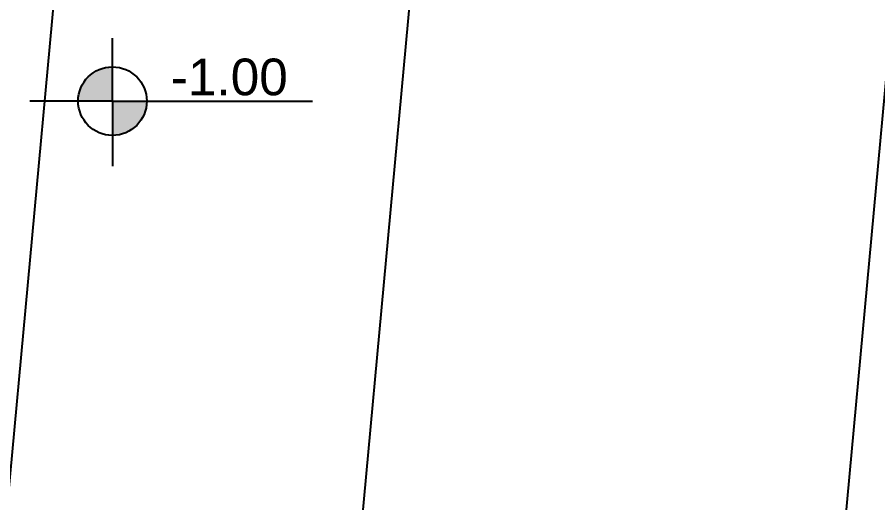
# Model space of a CAD drawing. Extents: x -30 to 1202, y 231 to 898.
# Drawn here: x 175.659 to 180.308, y 389.98 to 392.606 of the extents above; entities that cross this region are included whole.
import ezdxf

# ---------------------------------------------------------------- set-up
doc = ezdxf.new("R2010")
doc.units = 0
doc.header["$LTSCALE"] = 0.04
for name, color, linetype in [('0.5', 5, 'CONTINUOUS'), ('cotas de nivel', 1, 'CONTINUOUS'), ('PISOS', 1, 'CONTINUOUS')]:
    doc.layers.add(name, color=color, linetype=linetype)
doc.styles.add('STYLE2', font='arial.ttf')

msp = doc.modelspace()

# ---------------------------------------------------------------- hatches: boundary and pattern name
at = {"layer": 'cotas de nivel'}
h = msp.add_hatch(color=256, dxfattribs=at)
h.paths.add_polyline_path([(176.1733, 392.1521), (176.1733, 392.3374, 0.414214), (175.988, 392.1521)])
h.paths.add_polyline_path([(176.1733, 392.1521), (176.1733, 391.9668, 0.414214), (176.3586, 392.1521)])

# ---------------------------------------------------------------- linework, layer by layer
at = {"layer": '0.5'}
msp.add_arc((241.6448, 369.3595), 80.5866, 170.557845, 170.557845, dxfattribs=at)
at = {"layer": 'cotas de nivel'}
for q in [(176.1733, 392.4917), (175.7272, 392.1521), (177.2537, 392.1521), (176.1733, 391.8006)]:
    msp.add_line((176.1733, 392.1521), q, dxfattribs=at)
msp.add_circle((176.1733, 392.1521), 0.1853, dxfattribs=at)
at = {"layer": 'PISOS'}
for p, q in [((179.152, 428.5531), (173.5593, 367.7138)), ((181.0598, 428.3777), (175.1304, 363.8755)), ((183.6489, 428.1397), (177.7112, 363.5481))]:
    msp.add_line(p, q, dxfattribs=at)

# ---------------------------------------------------------------- texts
at = {"layer": 'cotas de nivel', "style": 'STYLE2'}
msp.add_text('-1.00', height=0.19847, dxfattribs=at).set_placement((176.4887, 392.1838))

doc.saveas('drawing.dxf')
